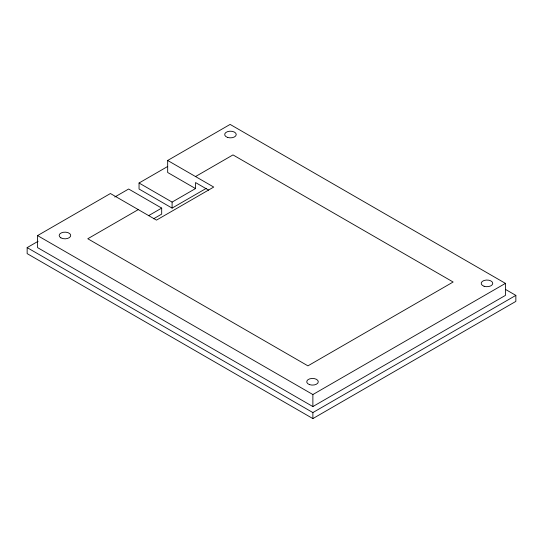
<?xml version="1.0" encoding="UTF-8"?>
<svg xmlns="http://www.w3.org/2000/svg" width="543" height="543" viewBox="0 0 543 543"><rect width="100%" height="100%" fill="white"/><g stroke="black" fill="none" stroke-linecap="round" stroke-linejoin="round"><path stroke-width="0.81" d="M37.562 235.594L110.419 193.525L156.479 220.119L213.732 187.064L167.672 160.47L230.123 124.415L505.438 283.371L505.438 295.385L312.877 406.564L37.562 247.615L37.562 235.594L312.877 394.544L505.438 283.371M505.567 289.453L515.85 295.385L515.85 301.399L312.877 418.585L27.15 253.622L27.15 247.615L38.105 241.289M114.763 197.028L128.637 189.018L161.685 208.098L161.685 214.112L153.608 218.775M206.313 188.346L172.097 208.098L139.049 189.018L139.049 183.011L167.692 166.47M138.268 209.605L87.783 238.75L307.929 365.853L453.133 282.014L232.988 154.911L195.514 176.55M148.511 215.707L161.685 208.098M139.049 183.011L172.097 202.091L195.514 188.57L195.514 182.557L208.627 190.131M27.15 247.615L312.877 412.571L515.85 295.385M195.514 188.57L167.672 172.491L167.672 160.47M312.877 394.544L312.877 406.564M312.877 412.571L312.877 418.585M172.097 202.091L172.097 208.098M484.084 286.256A5.776 3.333 0 0 0 492.752 283.371A5.776 3.333 0 0 0 484.084 280.48A5.776 3.333 0 0 0 484.084 286.256M309.625 384.654A5.776 3.333 0 0 0 318.293 381.77A5.776 3.333 0 0 0 309.625 378.878A5.776 3.333 0 0 0 309.625 384.654M60.87 237.848A5.776 3.333 0 0 0 70.536 236.348A5.776 3.333 0 0 0 63.463 232.261A5.776 3.333 0 0 0 60.87 237.848M227.571 137.413A5.776 3.333 0 0 0 236.239 134.528A5.776 3.333 0 0 0 227.571 131.637A5.776 3.333 0 0 0 227.571 137.413"/></g></svg>
